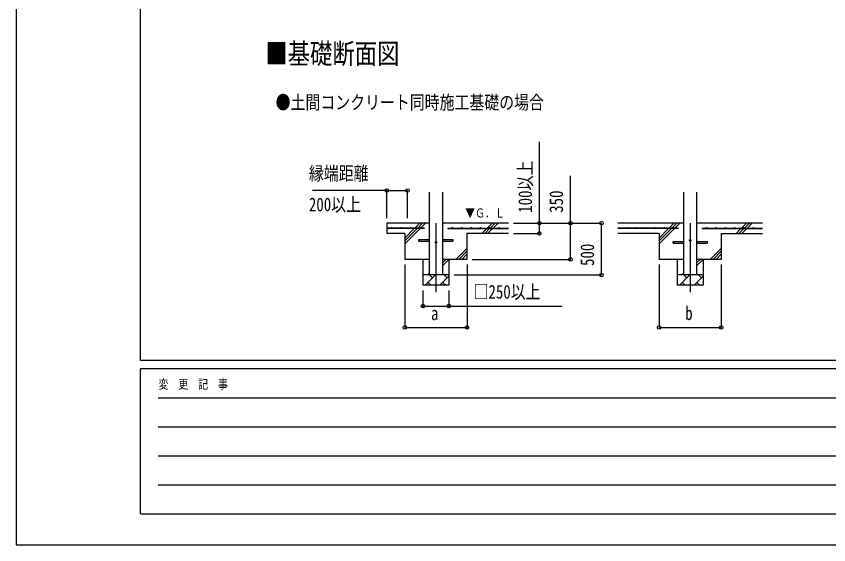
# Model space of a CAD drawing. Units: millimetres, scale not verified. Extents: x -16820 to 16820, y -11880 to 11880.
# Drawn here: x -16820 to -8967, y -11880 to -6777 of the extents above; entities that cross this region are included whole.
import ezdxf
from ezdxf.enums import TextEntityAlignment as Align

# ---------------------------------------------------------------- set-up
doc = ezdxf.new("R2010")
doc.units = ezdxf.units.MM
doc.header["$LTSCALE"] = 50
for name, color, linetype in [('0-2_USER1', 3, 'Continuous'), ('0-4_YKK_12', 2, 'Continuous'), ('0-5_YKK_13', 4, 'Continuous'), ('0-6_YKK_A1', 4, 'Continuous'), ('0-7_YKK_D', 6, 'Continuous'), ('0-8_YKK_ZWAK', 7, 'Continuous')]:
    doc.layers.add(name, color=color, linetype=linetype)
doc.styles.add('ＭＳ ゴシック', font='')
doc.styles.get('ＭＳ ゴシック').set_extended_font_data('MS Gothic')

msp = doc.modelspace()

# ---------------------------------------------------------------- linework, layer by layer
at = {"layer": '0-4_YKK_12'}
for p, q in [((-12763.92, -8775), (-12763.92, -9440.95)), ((-10306.53, -8775), (-10306.53, -9440.95))]:
    msp.add_line(p, q, dxfattribs=at)
at = {"layer": '0-5_YKK_13'}
for p, q in [((-12928.92, -8932), (-12826.42, -8932)), ((-12928.92, -8948), (-12928.92, -8932)), ((-12928.92, -8948), (-12826.42, -8948)), ((-12701.42, -8932), (-12598.92, -8932)), ((-12701.42, -8948), (-12598.92, -8948)), ((-12598.92, -8932), (-12598.92, -8948)), ((-10471.53, -8952), (-10369.03, -8952)), ((-10471.53, -8968), (-10471.53, -8952)), ((-10244.03, -8952), (-10141.53, -8952)), ((-10141.53, -8952), (-10141.53, -8968)), ((-10471.53, -8968), (-10369.03, -8968)), ((-10244.03, -8968), (-10141.53, -8968))]:
    msp.add_line(p, q, dxfattribs=at)
for centre in [(-12763.92, -8960), (-10306.53, -8940)]:
    msp.add_circle(centre, 8, dxfattribs=at)
at = {"layer": '0-6_YKK_A1'}
for p, q in [((-12826.42, -9275), (-12826.42, -8475)), ((-12701.42, -8475), (-12701.42, -9275)), ((-10369.03, -9275), (-10369.03, -8475)), ((-10244.03, -8475), (-10244.03, -9275)), ((-12826.42, -8775), (-13238.92, -8775)), ((-13238.92, -8775), (-13238.92, -8875)), ((-12967.99, -8822.5), (-12920.49, -8775)), ((-12939.71, -8822.5), (-12892.21, -8775)), ((-12911.42, -8822.5), (-12863.92, -8775)), ((-12063.92, -8775), (-12701.42, -8775)), ((-12267.99, -8822.5), (-12220.49, -8775)), ((-12239.71, -8822.5), (-12192.21, -8775)), ((-12211.42, -8822.5), (-12163.92, -8775)), ((-10369.03, -8775), (-11006.53, -8775)), ((-10510.6, -8822.5), (-10463.1, -8775)), ((-10482.32, -8822.5), (-10434.82, -8775)), ((-10454.03, -8822.5), (-10406.53, -8775)), ((-9606.53, -8775), (-10244.03, -8775)), ((-9810.6, -8822.5), (-9763.1, -8775)), ((-9782.32, -8822.5), (-9734.82, -8775)), ((-9754.03, -8822.5), (-9706.53, -8775)), ((-12878.92, -8822.5), (-13238.92, -8822.5)), ((-12878.92, -8827.5), (-13238.92, -8827.5)), ((-13063.92, -8975), (-12916.42, -8827.5)), ((-13063.92, -8918.43), (-12972.99, -8827.5)), ((-13063.92, -8946.72), (-12944.71, -8827.5)), ((-12878.92, -8822.5), (-12878.92, -8827.5)), ((-12648.92, -8822.5), (-12063.92, -8822.5)), ((-12648.92, -8822.5), (-12648.92, -8827.5)), ((-12648.92, -8827.5), (-12063.92, -8827.5)), ((-12320.49, -8875), (-12272.99, -8827.5)), ((-12292.21, -8875), (-12244.71, -8827.5)), ((-12263.92, -8875), (-12216.42, -8827.5)), ((-10421.53, -8822.5), (-11006.53, -8822.5)), ((-10421.53, -8827.5), (-11006.53, -8827.5)), ((-10606.53, -8975), (-10459.03, -8827.5)), ((-10606.53, -8918.43), (-10515.6, -8827.5)), ((-10606.53, -8946.72), (-10487.32, -8827.5)), ((-10421.53, -8822.5), (-10421.53, -8827.5)), ((-10191.53, -8822.5), (-9606.53, -8822.5)), ((-10191.53, -8822.5), (-10191.53, -8827.5)), ((-10191.53, -8827.5), (-9606.53, -8827.5)), ((-9863.1, -8875), (-9815.6, -8827.5)), ((-9834.82, -8875), (-9787.32, -8827.5)), ((-9806.53, -8875), (-9759.03, -8827.5)), ((-13063.92, -8875), (-13238.92, -8875)), ((-13063.92, -8875), (-13063.92, -9125)), ((-12063.92, -8875), (-12463.92, -8875)), ((-12463.92, -8875), (-12463.92, -9125)), ((-10606.53, -8875), (-11006.53, -8875)), ((-10606.53, -8875), (-10606.53, -9125)), ((-10006.53, -8875), (-10006.53, -9125)), ((-10006.53, -8875), (-9606.53, -8875)), ((-12570.49, -9125), (-12463.92, -9018.43)), ((-10113.1, -9125), (-10006.53, -9018.43)), ((-12542.21, -9125), (-12463.92, -9046.72)), ((-12513.92, -9125), (-12463.92, -9075)), ((-10084.82, -9125), (-10006.53, -9046.72)), ((-10056.53, -9125), (-10006.53, -9075)), ((-12826.42, -9125), (-13063.92, -9125)), ((-12888.92, -9125), (-12888.92, -9375)), ((-12701.42, -9186.67), (-12639.75, -9125)), ((-12701.42, -9158.38), (-12668.04, -9125)), ((-12463.92, -9125), (-12701.42, -9125)), ((-12638.92, -9125), (-12638.92, -9375)), ((-10369.03, -9125), (-10606.53, -9125)), ((-10431.53, -9125), (-10431.53, -9375)), ((-10244.03, -9186.67), (-10182.36, -9125)), ((-10244.03, -9158.38), (-10210.65, -9125)), ((-10006.53, -9125), (-10244.03, -9125)), ((-10181.53, -9125), (-10181.53, -9375)), ((-12846.32, -9275), (-12826.42, -9255.1)), ((-10388.93, -9275), (-10369.03, -9255.1)), ((-12638.92, -9275), (-12888.92, -9275)), ((-12868.18, -9375), (-12768.18, -9275)), ((-12796.74, -9303.55), (-12825.29, -9275)), ((-12726.76, -9375), (-12638.92, -9287.16)), ((-12655.32, -9303.55), (-12683.87, -9275)), ((-10181.53, -9275), (-10431.53, -9275)), ((-10410.8, -9375), (-10310.8, -9275)), ((-10339.35, -9303.55), (-10367.9, -9275)), ((-10269.37, -9375), (-10181.53, -9287.16)), ((-10197.93, -9303.55), (-10226.48, -9275)), ((-12638.92, -9375), (-12888.92, -9375)), ((-12839.63, -9346.45), (-12811.08, -9375)), ((-12698.21, -9346.45), (-12669.66, -9375)), ((-10181.53, -9375), (-10431.53, -9375)), ((-10382.24, -9346.45), (-10353.69, -9375)), ((-10240.82, -9346.45), (-10212.27, -9375))]:
    msp.add_line(p, q, dxfattribs=at)
for centre in [(-13193.92, -8820), (-13103.92, -8820), (-13013.92, -8820), (-12923.92, -8820), (-12603.92, -8820), (-12513.92, -8820), (-12423.92, -8820), (-12333.92, -8820), (-12243.92, -8820), (-12153.92, -8820), (-10916.53, -8820), (-10826.53, -8820), (-10736.53, -8820), (-10646.53, -8820), (-10556.53, -8820), (-10466.53, -8820), (-10146.53, -8820), (-10056.53, -8820), (-9966.53, -8820), (-9876.53, -8820), (-9786.53, -8820), (-9696.53, -8820)]:
    msp.add_circle(centre, 2.5, dxfattribs=at)
at = {"layer": '0-7_YKK_D'}
for p, q in [((-13238.92, -8459.74), (-13956.73, -8459.74)), ((-13238.92, -8725), (-13238.92, -8458.74)), ((-13238.92, -8459.74), (-13038.92, -8459.74)), ((-13038.92, -8725), (-13038.92, -8458.74)), ((-12013.92, -8775), (-11762.92, -8775)), ((-12013.92, -8775), (-11162.92, -8775)), ((-12013.92, -8775), (-11462.92, -8775)), ((-11163.92, -9275), (-11163.92, -8775)), ((-12013.92, -8875), (-11762.92, -8875)), ((-13063.92, -9175), (-13063.92, -9782.96)), ((-12462.92, -9175), (-12462.92, -9782.96)), ((-12413.92, -9125), (-11462.92, -9125)), ((-10606.53, -9175), (-10606.53, -9782.96)), ((-10006.53, -9175), (-10006.53, -9782.96)), ((-12588.92, -9275), (-11162.92, -9275)), ((-12888.92, -9425), (-12888.92, -9576)), ((-12638.92, -9425), (-12638.92, -9576)), ((-13063.92, -9781.96), (-12462.92, -9781.96)), ((-10606.53, -9781.96), (-10006.53, -9781.96))]:
    msp.add_line(p, q, dxfattribs=at)
for points in [[(-11763.92, -8875), (-11763.92, -8775), (-11763.92, -7990.2)], [(-11463.92, -9125), (-11463.92, -8775), (-11463.92, -8316.6)], [(-12888.92, -9575), (-12638.92, -9575), (-11542.79, -9575)]]:
    msp.add_lwpolyline(points, dxfattribs=at)
for centre in [(-13238.92, -8459.74), (-13038.92, -8459.74), (-11763.92, -8775), (-11463.92, -8775), (-11163.92, -8775), (-11763.92, -8875), (-11463.92, -9125), (-11163.92, -9275), (-12888.92, -9575), (-12638.92, -9575), (-13063.92, -9781.96), (-12462.92, -9781.96), (-10606.53, -9781.96), (-10006.53, -9781.96)]:
    msp.add_circle(centre, 17, dxfattribs=at)
at = {"layer": '0-8_YKK_ZWAK'}
for p, q in [((-15619.92, -10100), (-15619.92, 11100)), ((15580.08, -10100), (-15619.92, -10100)), ((-5219.92, -10180), (-15619.92, -10180)), ((-15619.92, -11580), (-15619.92, -10180)), ((-15449.92, -10460), (-5419.92, -10460)), ((-15449.92, -10740), (-5419.92, -10740)), ((-15449.92, -11020), (-5419.92, -11020)), ((-15449.92, -11300), (-5419.92, -11300)), ((-15619.92, -11580), (-5219.92, -11580))]:
    msp.add_line(p, q, dxfattribs=at)
msp.add_lwpolyline([(-16820, -11880), (16820, -11880), (16820, 11880), (-16820, 11880)], close=True, dxfattribs=at)

# ---------------------------------------------------------------- texts
at = {"layer": '0-2_USER1', "style": 'ＭＳ ゴシック', "width": 0.8}
for s, height, p in [('■基礎断面図', 197.9, (-14412.45, -7295.9)), ('●土間コンクリート同時施工基礎の場合', 132, (-14312.9, -7713.9))]:
    msp.add_text(s, height=height, dxfattribs=at).set_placement(p, align=Align.BOTTOM_LEFT)
at = {"layer": '0-6_YKK_A1', "style": 'ＭＳ ゴシック', "width": 0.8}
msp.add_text('▼Ｇ．Ｌ', height=87.98, dxfattribs=at).set_placement((-12481.77, -8746.55), align=Align.BOTTOM_LEFT)
at = {"layer": '0-7_YKK_D', "style": 'ＭＳ ゴシック', "width": 0.8}
for s, p in [('縁端距離', (-13991.72, -8399.74)), ('200以上', (-13991.72, -8699.74)), ('□250以上', (-12400.39, -9543)), ('b', (-10354.53, -9749.96)), ('a', (-12811.92, -9749.96))]:
    msp.add_text(s, height=132, dxfattribs=at).set_placement(p, align=Align.BOTTOM_LEFT)
for s, p in [('100以上', (-11795.92, -8675)), ('350', (-11495.92, -8675)), ('500', (-11195.92, -9188.2))]:
    msp.add_text(s, height=132, rotation=90, dxfattribs=at).set_placement(p, align=Align.BOTTOM_LEFT)
at = {"layer": '0-8_YKK_ZWAK', "style": 'ＭＳ ゴシック', "width": 0.8}
msp.add_text('変  更  記  事', height=87.98, dxfattribs=at).set_placement((-15445.24, -10400), align=Align.BOTTOM_LEFT)

doc.saveas('drawing.dxf')
